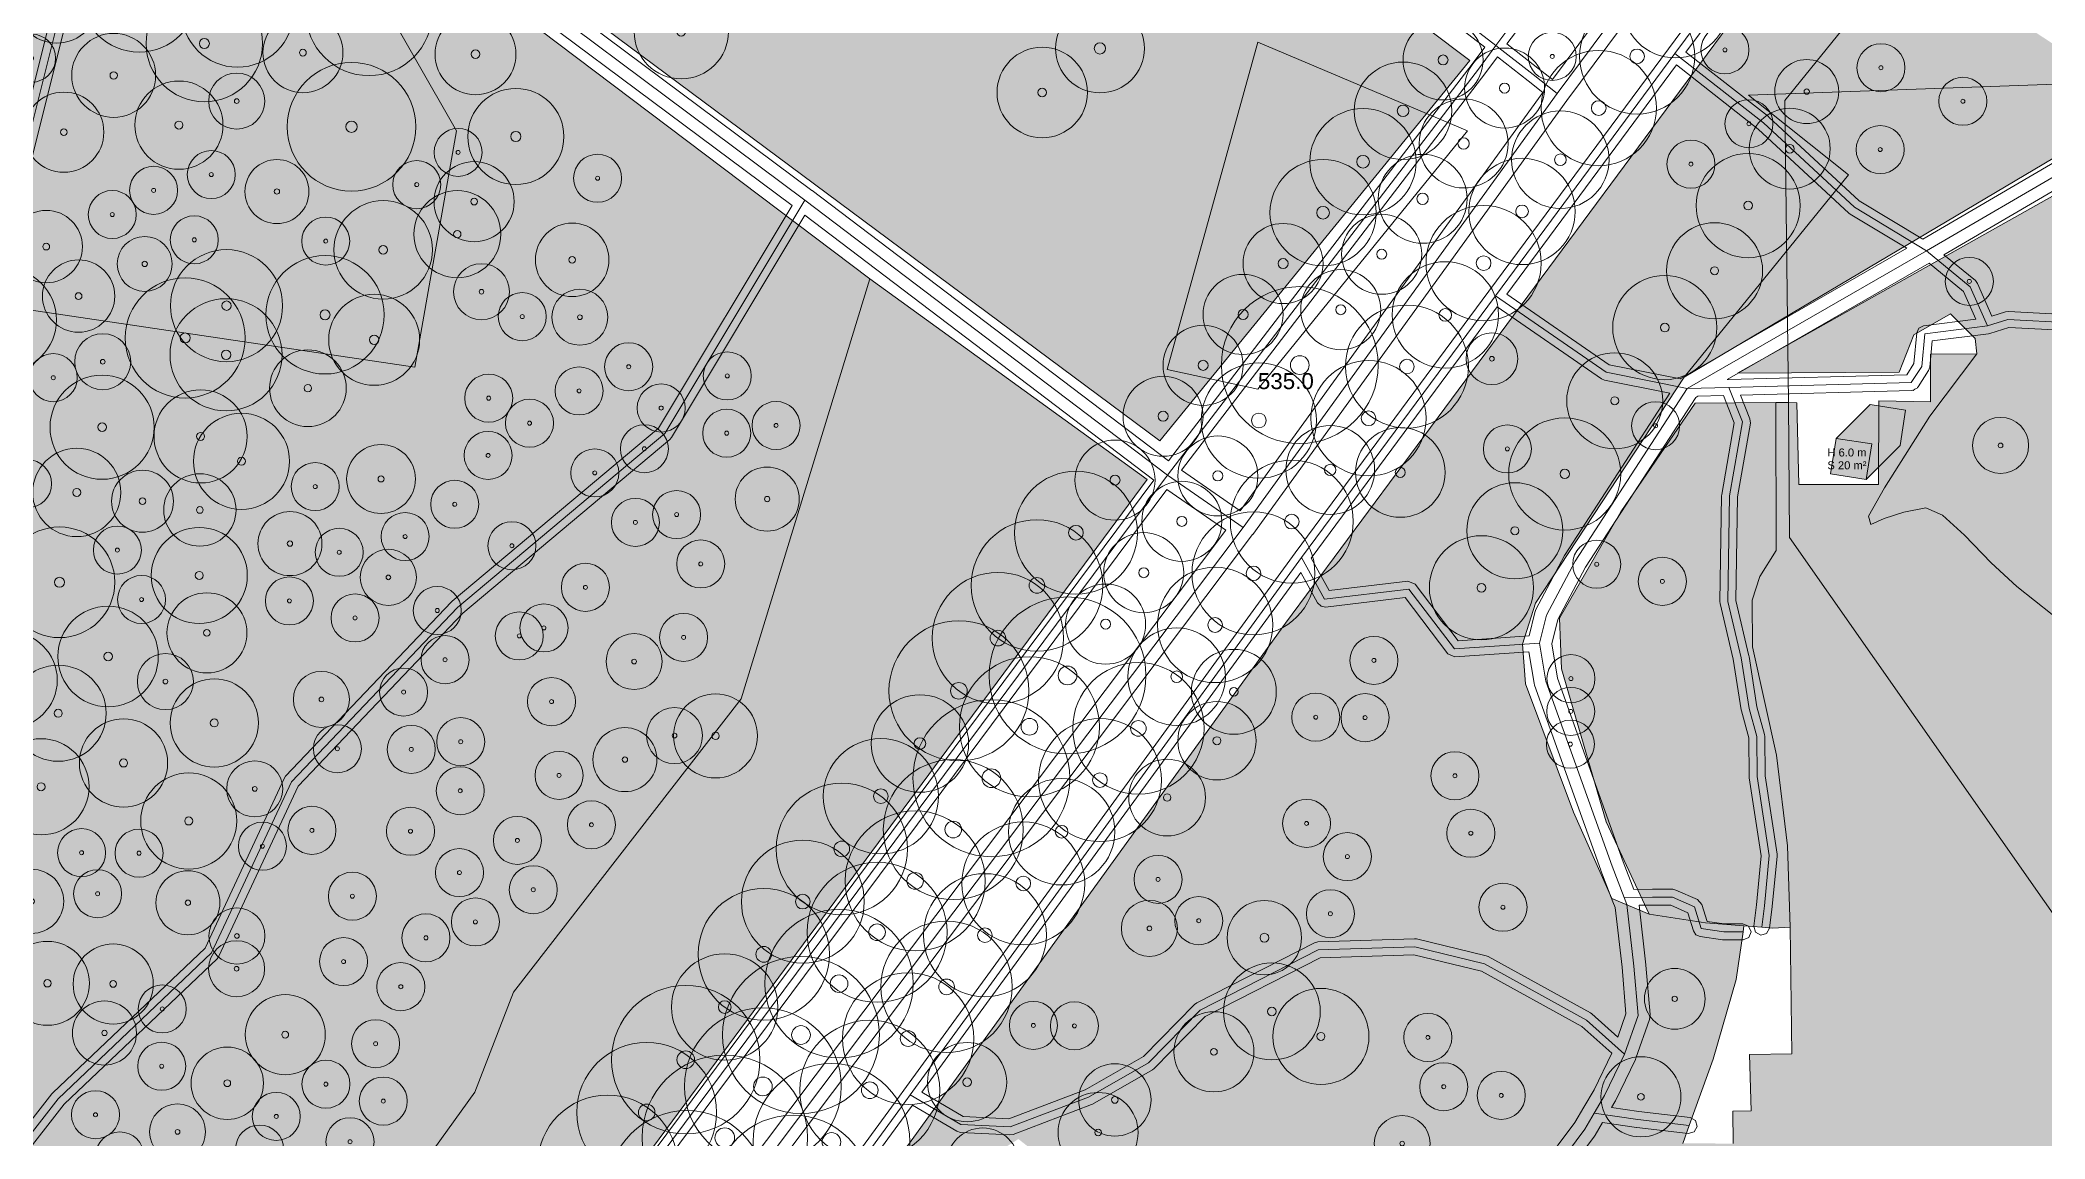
# Model space of a CAD drawing. Header units: metres. Extents: x -6 to 981, y -3 to 1020.
# Drawn here: x 335.1 to 585.6, y 336 to 473.2 of the extents above; entities that cross this region are included whole.
import ezdxf

# ---------------------------------------------------------------- set-up
doc = ezdxf.new("R2010")
doc.units = ezdxf.units.M
doc.header["$MEASUREMENT"] = 0
for name, color, linetype, lineweight, true_color in [('TPX_BUILDING_AREAS_TEXT', 7, 'CONTINUOUS', 0, 0x000000), ('TPX_BUILDING_HEIGHTS_TEXT', 7, 'CONTINUOUS', 0, 0x000000), ('TPX_BUILDINGS', 7, 'CONTINUOUS', 0, 0x000000), ('TPX_BUILDINGS_HATCH', 7, 'CONTINUOUS', 0, 0xf0f0f0), ('TPX_BUILDINGS_SHADOWS_HATCH', 7, 'CONTINUOUS', 0, 0x000000), ('TPX_BUILDINGS_SHADOWS_OUTLINES', 7, 'CONTINUOUS', 0, 0x000000), ('TPX_CONTOUR_LINES_5M', 7, 'CONTINUOUS', 0, 0x969696), ('TPX_CONTOUR_LINES_5M_TEXT', 7, 'CONTINUOUS', 0, 0x000000), ('TPX_ROADS_AXES', 7, 'CONTINUOUS', 0, 0x323232), ('TPX_ROADS_CONTOURS', 7, 'CONTINUOUS', 0, 0x646464), ('TPX_VEGETATION_GREEN_SPACES', 7, 'CONTINUOUS', 0, 0x58ba48), ('TPX_VEGETATION_GREEN_SPACES_HATCH', 7, 'CONTINUOUS', 0, 0x58ba48), ('TPX_VEGETATION_TREES_INDIVIDUAL', 7, 'CONTINUOUS', 0, 0x136734), ('TPX_WATERWAYS', 7, 'CONTINUOUS', 0, 0x7aafdf), ('TPX_WATERWAYS_HATCH', 7, 'CONTINUOUS', 0, 0x7aafdf)]:
    doc.layers.add(name, color=color, linetype=linetype, lineweight=lineweight, true_color=true_color)
doc.styles.add('TPX_TEXTE', font='arial.ttf')

# ---------------------------------------------------------------- blocks, each defined once
blk = doc.blocks.new('TREETR005_CR050')
at = {"layer": 'TPX_VEGETATION_TREES_INDIVIDUAL'}
for radius in [4.95, 0.542]:
    blk.add_circle((0, 0, 0.04), radius, dxfattribs=at)
blk = doc.blocks.new('TREETR005_CR052')
at = {"layer": 'TPX_VEGETATION_TREES_INDIVIDUAL'}
for radius in [5.24, 0.458]:
    blk.add_circle((0, 0, 0.04), radius, dxfattribs=at)
blk = doc.blocks.new('TREETR006_CR075')
at = {"layer": 'TPX_VEGETATION_TREES_INDIVIDUAL'}
for radius in [7.5, 0.625]:
    blk.add_circle((0, 0, 0.04), radius, dxfattribs=at)
blk = doc.blocks.new('TREETR004_CR039')
at = {"layer": 'TPX_VEGETATION_TREES_INDIVIDUAL'}
for radius in [3.87, 0.417]:
    blk.add_circle((0, 0, 0.04), radius, dxfattribs=at)
blk = doc.blocks.new('TREETR012_CR098')
at = {"layer": 'TPX_VEGETATION_TREES_INDIVIDUAL'}
for radius in [9.8, 1.17]:
    blk.add_circle((0, 0, 0.04), radius, dxfattribs=at)
blk = doc.blocks.new('TREETR006_CR070')
at = {"layer": 'TPX_VEGETATION_TREES_INDIVIDUAL'}
for radius in [7, 0.583]:
    blk.add_circle((0, 0, 0.04), radius, dxfattribs=at)
blk = doc.blocks.new('TREETR005_CR063')
at = {"layer": 'TPX_VEGETATION_TREES_INDIVIDUAL'}
for radius in [6.28, 0.542]:
    blk.add_circle((0, 0, 0.04), radius, dxfattribs=at)
blk = doc.blocks.new('TREETR003_CR032')
at = {"layer": 'TPX_VEGETATION_TREES_INDIVIDUAL'}
for radius in [3.23, 0.292]:
    blk.add_circle((0, 0, 0.04), radius, dxfattribs=at)
blk = doc.blocks.new('TREETR005_CR061')
at = {"layer": 'TPX_VEGETATION_TREES_INDIVIDUAL'}
for radius in [6.05, 0.542]:
    blk.add_circle((0, 0, 0.04), radius, dxfattribs=at)
blk = doc.blocks.new('TREETR003_CR040')
at = {"layer": 'TPX_VEGETATION_TREES_INDIVIDUAL'}
for radius in [4, 0.333]:
    blk.add_circle((0, 0, 0.04), radius, dxfattribs=at)
blk = doc.blocks.new('TREETR003_CR038')
at = {"layer": 'TPX_VEGETATION_TREES_INDIVIDUAL'}
for radius in [3.79, 0.333]:
    blk.add_circle((0, 0, 0.04), radius, dxfattribs=at)
blk = doc.blocks.new('TREETR006_CR074')
at = {"layer": 'TPX_VEGETATION_TREES_INDIVIDUAL'}
for radius in [7.39, 0.625]:
    blk.add_circle((0, 0, 0.04), radius, dxfattribs=at)
blk = doc.blocks.new('TREETR006_CR057')
at = {"layer": 'TPX_VEGETATION_TREES_INDIVIDUAL'}
for radius in [5.68, 0.583]:
    blk.add_circle((0, 0, 0.04), radius, dxfattribs=at)
blk = doc.blocks.new('TREETR009_CR077')
at = {"layer": 'TPX_VEGETATION_TREES_INDIVIDUAL'}
for radius in [7.68, 0.914]:
    blk.add_circle((0, 0, 0.04), radius, dxfattribs=at)
blk = doc.blocks.new('TREETR010_CR082')
at = {"layer": 'TPX_VEGETATION_TREES_INDIVIDUAL'}
for radius in [8.21, 0.978]:
    blk.add_circle((0, 0, 0.04), radius, dxfattribs=at)
blk = doc.blocks.new('TREETR003_CR030')
at = {"layer": 'TPX_VEGETATION_TREES_INDIVIDUAL'}
for radius in [3, 0.25]:
    blk.add_circle((0, 0, 0.04), radius, dxfattribs=at)
blk = doc.blocks.new('TREETR006_CR069')
at = {"layer": 'TPX_VEGETATION_TREES_INDIVIDUAL'}
for radius in [6.91, 0.625]:
    blk.add_circle((0, 0, 0.04), radius, dxfattribs=at)
blk = doc.blocks.new('TREETR003_CR035')
at = {"layer": 'TPX_VEGETATION_TREES_INDIVIDUAL'}
for radius in [3.5, 0.292]:
    blk.add_circle((0, 0, 0.04), radius, dxfattribs=at)
blk = doc.blocks.new('TREETR006_CR056')
at = {"layer": 'TPX_VEGETATION_TREES_INDIVIDUAL'}
for radius in [5.6, 0.625]:
    blk.add_circle((0, 0, 0.04), radius, dxfattribs=at)
blk = doc.blocks.new('TREETR005_CR065')
at = {"layer": 'TPX_VEGETATION_TREES_INDIVIDUAL'}
for radius in [6.5, 0.542]:
    blk.add_circle((0, 0, 0.04), radius, dxfattribs=at)
blk = doc.blocks.new('TREETR005_CR049')
at = {"layer": 'TPX_VEGETATION_TREES_INDIVIDUAL'}
for radius in [4.89, 0.5]:
    blk.add_circle((0, 0, 0.04), radius, dxfattribs=at)
blk = doc.blocks.new('TREETR005_CR053')
at = {"layer": 'TPX_VEGETATION_TREES_INDIVIDUAL'}
for radius in [5.3, 0.542]:
    blk.add_circle((0, 0, 0.04), radius, dxfattribs=at)
blk = doc.blocks.new('TREETR005_CR060')
at = {"layer": 'TPX_VEGETATION_TREES_INDIVIDUAL'}
for radius in [6, 0.5]:
    blk.add_circle((0, 0, 0.04), radius, dxfattribs=at)
blk = doc.blocks.new('TREETR005_CR059')
at = {"layer": 'TPX_VEGETATION_TREES_INDIVIDUAL'}
for radius in [5.89, 0.542]:
    blk.add_circle((0, 0, 0.04), radius, dxfattribs=at)
blk = doc.blocks.new('TREETR007_CR061')
at = {"layer": 'TPX_VEGETATION_TREES_INDIVIDUAL'}
for radius in [6.09, 0.725]:
    blk.add_circle((0, 0, 0.04), radius, dxfattribs=at)
blk = doc.blocks.new('TREETR005_CR058')
at = {"layer": 'TPX_VEGETATION_TREES_INDIVIDUAL'}
for radius in [5.82, 0.5]:
    blk.add_circle((0, 0, 0.04), radius, dxfattribs=at)
blk = doc.blocks.new('TREETR005_CR054')
at = {"layer": 'TPX_VEGETATION_TREES_INDIVIDUAL'}
for radius in [5.44, 0.458]:
    blk.add_circle((0, 0, 0.04), radius, dxfattribs=at)
blk = doc.blocks.new('TREETR005_CR057')
at = {"layer": 'TPX_VEGETATION_TREES_INDIVIDUAL'}
for radius in [5.65, 0.542]:
    blk.add_circle((0, 0, 0.04), radius, dxfattribs=at)
blk = doc.blocks.new('TREETR008_CR066')
at = {"layer": 'TPX_VEGETATION_TREES_INDIVIDUAL'}
for radius in [6.64, 0.792]:
    blk.add_circle((0, 0, 0.04), radius, dxfattribs=at)
blk = doc.blocks.new('TREETR005_CR062')
at = {"layer": 'TPX_VEGETATION_TREES_INDIVIDUAL'}
for radius in [6.15, 0.542]:
    blk.add_circle((0, 0, 0.04), radius, dxfattribs=at)
blk = doc.blocks.new('TREETR009_CR072')
at = {"layer": 'TPX_VEGETATION_TREES_INDIVIDUAL'}
for radius in [7.2, 0.917]:
    blk.add_circle((0, 0, 0.04), radius, dxfattribs=at)
blk = doc.blocks.new('TREETR004_CR043')
at = {"layer": 'TPX_VEGETATION_TREES_INDIVIDUAL'}
for radius in [4.3, 0.375]:
    blk.add_circle((0, 0, 0.04), radius, dxfattribs=at)
blk = doc.blocks.new('TREETR006_CR050')
at = {"layer": 'TPX_VEGETATION_TREES_INDIVIDUAL'}
for radius in [5, 0.625]:
    blk.add_circle((0, 0, 0.04), radius, dxfattribs=at)
blk = doc.blocks.new('TREETR005_CR055')
at = {"layer": 'TPX_VEGETATION_TREES_INDIVIDUAL'}
for radius in [5.51, 0.5]:
    blk.add_circle((0, 0, 0.04), radius, dxfattribs=at)
blk = doc.blocks.new('TREETR006_CR073')
at = {"layer": 'TPX_VEGETATION_TREES_INDIVIDUAL'}
for radius in [7.28, 0.625]:
    blk.add_circle((0, 0, 0.04), radius, dxfattribs=at)
blk = doc.blocks.new('TREETR005_CR046')
at = {"layer": 'TPX_VEGETATION_TREES_INDIVIDUAL'}
for radius in [4.64, 0.542]:
    blk.add_circle((0, 0, 0.04), radius, dxfattribs=at)
blk = doc.blocks.new('TREETR005_CR051')
at = {"layer": 'TPX_VEGETATION_TREES_INDIVIDUAL'}
for radius in [5.05, 0.542]:
    blk.add_circle((0, 0, 0.04), radius, dxfattribs=at)
blk = doc.blocks.new('TREETR004_CR050')
at = {"layer": 'TPX_VEGETATION_TREES_INDIVIDUAL'}
for radius in [5, 0.417]:
    blk.add_circle((0, 0, 0.04), radius, dxfattribs=at)
blk = doc.blocks.new('TREETR007_CR056')
at = {"layer": 'TPX_VEGETATION_TREES_INDIVIDUAL'}
for radius in [5.55, 0.708]:
    blk.add_circle((0, 0, 0.04), radius, dxfattribs=at)
blk = doc.blocks.new('TREETR004_CR046')
at = {"layer": 'TPX_VEGETATION_TREES_INDIVIDUAL'}
for radius in [4.59, 0.417]:
    blk.add_circle((0, 0, 0.04), radius, dxfattribs=at)
blk = doc.blocks.new('TREETR007_CR079')
at = {"layer": 'TPX_VEGETATION_TREES_INDIVIDUAL'}
for radius in [7.9, 0.667]:
    blk.add_circle((0, 0, 0.04), radius, dxfattribs=at)
blk = doc.blocks.new('TREETR005_CR048')
at = {"layer": 'TPX_VEGETATION_TREES_INDIVIDUAL'}
for radius in [4.79, 0.458]:
    blk.add_circle((0, 0, 0.04), radius, dxfattribs=at)
blk = doc.blocks.new('TREETR007_CR080')
at = {"layer": 'TPX_VEGETATION_TREES_INDIVIDUAL'}
for radius in [8.03, 0.708]:
    blk.add_circle((0, 0, 0.04), radius, dxfattribs=at)
blk = doc.blocks.new('TREETR010_CR087')
at = {"layer": 'TPX_VEGETATION_TREES_INDIVIDUAL'}
for radius in [8.74, 1.04]:
    blk.add_circle((0, 0, 0.04), radius, dxfattribs=at)
blk = doc.blocks.new('TREETR003_CR034')
at = {"layer": 'TPX_VEGETATION_TREES_INDIVIDUAL'}
for radius in [3.43, 0.333]:
    blk.add_circle((0, 0, 0.04), radius, dxfattribs=at)
blk = doc.blocks.new('TREETR012_CR103')
at = {"layer": 'TPX_VEGETATION_TREES_INDIVIDUAL'}
for radius in [10.33, 1.23]:
    blk.add_circle((0, 0, 0.04), radius, dxfattribs=at)
blk = doc.blocks.new('TREETR006_CR060')
at = {"layer": 'TPX_VEGETATION_TREES_INDIVIDUAL'}
for radius in [6, 0.625]:
    blk.add_circle((0, 0, 0.04), radius, dxfattribs=at)
blk = doc.blocks.new('TREETR004_CR045')
at = {"layer": 'TPX_VEGETATION_TREES_INDIVIDUAL'}
for radius in [4.52, 0.417]:
    blk.add_circle((0, 0, 0.04), radius, dxfattribs=at)
blk = doc.blocks.new('TREETR011_CR093')
at = {"layer": 'TPX_VEGETATION_TREES_INDIVIDUAL'}
for radius in [9.27, 1.1]:
    blk.add_circle((0, 0, 0.04), radius, dxfattribs=at)

msp = doc.modelspace()

# ---------------------------------------------------------------- hatches: boundary and pattern name
at = {"layer": 'TPX_BUILDINGS_HATCH'}
msp.add_hatch(color=256, dxfattribs=at).paths.add_polyline_path([(559.51, 423.5), (558.81, 419.08), (563.23, 418.37), (563.94, 422.8), (559.51, 423.5)])
at = {"layer": 'TPX_BUILDINGS_SHADOWS_HATCH'}
msp.add_hatch(color=256, dxfattribs=at).paths.add_polyline_path([(563.75, 427.74), (559.51, 423.5), (563.94, 422.8), (563.23, 418.37), (567.48, 422.62), (568.18, 427.04), (563.75, 427.74)])
at = {"layer": 'TPX_VEGETATION_GREEN_SPACES_HATCH'}
for points in [[(0, 285.25), (0, 268.78), (4.45, 264.51), (94.97, 374.81), (100.02, 378.38), (107.66, 379.61), (110.53, 383.52), (111.63, 381.93), (176.53, 335.46), (312.7, 235.41), (389.4, 341.85), (394.24, 354.34), (422.66, 391), (438.74, 443.42), (344.73, 514.33), (276.68, 565.71), (254.3, 560.87), (233.22, 559.52), (234.33, 552.05), (239.23, 541.86), (243.7, 531.44), (244.71, 503.76), (242.54, 492.28), (229.07, 480.66), (203.63, 477.84), (175.82, 469.15), (158.9, 461.73), (150.23, 457.3), (141.98, 457.19), (130.45, 461.18), (119.72, 469.42), (109.94, 476.46), (100.33, 485.33), (97.16, 489.02), (95.81, 494.36), (93.86, 499.68), (90.57, 503.01), (85.22, 504.89), (80.23, 503.28), (76.02, 499.84), (72.74, 492.22), (71.59, 490.17), (66.99, 478.44), (38.17, 395.85), (2.01, 291.07), (0, 285.25)], [(369.27, 538.78), (347.47, 536.51), (348.61, 517.08), (474.99, 423.18), (513.73, 470.69), (466.38, 506.29), (461.54, 501.42), (453.69, 495.86), (447.28, 491.46), (438.84, 490.15), (428.17, 491.56), (419.68, 496.36), (413.26, 502.68), (407.56, 511.16), (405.08, 520.13), (405.01, 534.4), (409.75, 546.35), (388.22, 562.68), (369.27, 538.78)], [(432.06, 242.48), (418.14, 243), (422.61, 234.61), (423.56, 226.05), (426.46, 220.91), (434.87, 213.94), (440.7, 219.62), (452.78, 227.71), (449.55, 231.91), (461.83, 240.56), (457.47, 245.31), (467.37, 253.31), (461.34, 260.79), (469.94, 267.7), (469.78, 270.27), (469.47, 275.18), (471.27, 288.45), (475.64, 302.07), (480.57, 307.14), (495.25, 312.36), (508.03, 316.53), (517.48, 320.05), (533.32, 322.94), (540.33, 323.03), (540.33, 335.48), (541.13, 337.71), (544.12, 346), (547.01, 355.95), (547.86, 361.89), (547.96, 362.63), (543.17, 363.01), (536.13, 364.1), (531.46, 366.04), (526.68, 376.84), (520.67, 392.85), (520.29, 397.79), (521.92, 402.94), (540.5, 431.13), (561.05, 456.4), (548.55, 466.35), (593.9, 467.98), (579.45, 477.44), (579.02, 481.48), (603.15, 512.23), (584.02, 526.31), (490.7, 400.42), (442.3, 333.56), (448.2, 332.49), (453.92, 333.86), (457.32, 336.02), (467.07, 328.34), (462.97, 325.17), (457.84, 320.17), (454.57, 314.63), (453.69, 310.1), (454.47, 303.52), (457.29, 297.58), (461.13, 290.35), (462.42, 285.23), (462.8, 278.56), (461.4, 273), (459.01, 268.02), (456.51, 264.37), (452.02, 261.41), (446.64, 259.58), (441.26, 258.4), (437.45, 256.44), (434.86, 254.9), (433.27, 251.8), (432, 248.48), (432.08, 244.7), (432.06, 242.48)], [(561.05, 456.4), (540.5, 431.13), (587.92, 459.23), (593.9, 467.98), (548.55, 466.35), (561.05, 456.4)], [(588.84, 455.03), (547.18, 431.65), (567.38, 431.76), (569.2, 436.44), (573.79, 439.03), (576.86, 435.99), (577.07, 434.05), (571.19, 426.28), (565.56, 417.34), (563.54, 413.78), (563.83, 412.76), (565.5, 413.5), (567.95, 414.27), (570.71, 414.81), (572.77, 413.93), (575.52, 411.41), (578.85, 407.95), (582.07, 405.01), (586.47, 401.49), (589.96, 398.75), (593.44, 397.68), (597.18, 397.34), (600.55, 396.5), (603, 393.61), (605.55, 389.85), (609.08, 387.21), (612.7, 385.17), (617.87, 382.49), (622.74, 380.81), (647.38, 422.78), (607.99, 452.65), (594.95, 461.72), (593.9, 459.68), (588.84, 455.03)], [(389.4, 341.85), (312.7, 235.41), (328.86, 223.3), (473.39, 418.37), (438.74, 443.42), (422.66, 391), (394.24, 354.34), (389.4, 341.85)], [(532.6, 414.33), (524.95, 401.05), (525.19, 394.74), (530.76, 375.61), (536.13, 364.1), (543.17, 363.01), (547.96, 362.63), (550.2, 362.46), (551.56, 362.34), (553.76, 362.46), (553.42, 372.62), (552.06, 383.96), (549.04, 397.46), (549.01, 403.32), (549.98, 406.24), (552.01, 409.52), (551.95, 427.99), (541.87, 427.89), (532.6, 414.33)]]:
    msp.add_hatch(color=256, dxfattribs=at).paths.add_polyline_path(points)
at = {"layer": 'TPX_WATERWAYS_HATCH'}
h = msp.add_hatch(color=256, dxfattribs=at)
h.paths.add_polyline_path([(476.98, 181.88), (476.9, 175.7), (478.61, 168.25), (482.66, 163.7), (485.53, 158.51), (489.61, 153.94), (496.6, 147.86), (501.58, 144.81), (503.65, 143.44), (507.45, 140.93), (514.53, 136.84), (521.18, 133.19), (527.74, 128.65), (532.96, 124.07), (538.07, 120.9), (544.59, 117.83), (551.06, 116.56), (557.42, 117.01), (561.48, 118.89), (568.23, 125.91), (572, 130.4), (575.93, 134.18), (577.63, 137.89), (579.2, 141.29), (583.32, 147.62), (584.65, 151.22), (589.55, 156.25), (595.71, 158.77), (604.64, 159.81), (613.17, 157.74), (622.32, 155.25), (630.02, 155.18), (634.11, 157.12), (643.2, 158.23), (651.1, 161.69), (658.35, 168.51), (663.6, 174.65), (666.89, 183.74), (665.64, 189.44), (663.05, 198.93), (662.59, 204.19), (665.93, 210.35), (673.17, 217.09), (692.37, 234.46), (701.5, 247.98), (708.16, 257.03), (720.88, 267.15), (730.45, 272.32), (738.24, 272.84), (746.13, 274.49), (750.74, 276.86), (762.36, 280.88), (770.99, 287.5), (787.17, 304.92), (791.37, 310.73), (794.72, 316.64), (792.34, 322.17), (781.75, 324.24), (777.21, 327.36), (775.26, 331.53), (774.65, 335.78), (774.04, 340.03), (772.46, 343.49), (767.89, 346.07), (760.31, 349), (758.26, 347.6), (757.29, 344.12), (755.37, 340.28), (752.28, 338.65), (748.66, 338.87), (748.06, 335.6), (705.55, 343.35), (707.36, 353.16), (703.23, 353.91), (703.76, 356.85), (691.95, 359.01), (692.95, 364.46), (670.02, 368.63), (668.46, 360.1), (631.13, 366.88), (632.21, 372.76), (629.73, 375.42), (626.86, 377.46), (622.74, 380.81), (617.87, 382.49), (612.7, 385.17), (609.08, 387.21), (605.55, 389.85), (603, 393.61), (600.55, 396.5), (597.18, 397.34), (593.44, 397.68), (589.96, 398.75), (586.47, 401.49), (582.07, 405.01), (578.85, 407.95), (575.52, 411.41), (572.77, 413.93), (570.71, 414.81), (567.95, 414.27), (565.5, 413.5), (563.83, 412.76), (563.54, 413.78), (565.56, 417.34), (571.19, 426.28), (577.07, 434.05), (571.3, 434.01), (571.27, 428.05), (564.85, 428.18), (564.81, 417.76), (554.84, 417.75), (554.59, 427.95), (553.54, 427.96), (551.95, 427.99), (552.01, 409.52), (549.98, 406.24), (549.01, 403.32), (549.04, 397.46), (552.06, 383.96), (553.42, 372.62), (553.76, 362.46), (553.94, 346.64), (548.66, 346.57), (548.88, 339.56), (546.59, 339.49), (546.62, 335.45), (540.33, 335.48), (540.33, 323.03), (533.32, 322.94), (533.03, 317.15), (521.05, 312.19), (508.94, 303.01), (499.42, 292.95), (493.29, 285.42), (493.07, 280.26), (489.57, 276.43), (487.79, 271.19), (487.54, 263.01), (490.7, 258.77), (494.72, 253.82), (497.59, 246.48), (500.21, 239.39), (501.72, 235.6), (503.66, 231.63), (504.8, 225.24), (504.12, 221.29), (501.37, 217.28), (497.53, 212.52), (491.96, 206.27), (488.48, 201.62), (480.92, 191.21), (476.98, 181.88)])
h.paths.add_polyline_path([(518.21, 272.5), (518.66, 279), (520.6, 282.58), (526.64, 283.92), (534.85, 283.84), (540.47, 282.39), (544, 281.33), (548.34, 279.6), (551.45, 279.69), (556.52, 275.21), (560.02, 270.22), (559.29, 262), (559.08, 259.45), (556.86, 255.63), (555.1, 249.26), (553.22, 245.1), (548.36, 242.93), (538.93, 241.66), (535.17, 244.01), (531.15, 249.45), (527.11, 254.01), (522.47, 259.87), (521.02, 265.75), (518.21, 272.5)], flags=16)

# ---------------------------------------------------------------- linework, layer by layer
at = {"layer": 'TPX_BUILDINGS', "elevation": 0.04}
msp.add_lwpolyline([(559.51, 423.5), (558.81, 419.08), (563.23, 418.37), (563.94, 422.8)], close=True, dxfattribs=at)
at = {"layer": 'TPX_BUILDINGS_SHADOWS_OUTLINES', "elevation": 0.04}
msp.add_lwpolyline([(563.75, 427.74), (559.51, 423.5), (563.94, 422.8), (563.23, 418.37), (567.48, 422.62), (568.18, 427.04)], close=True, dxfattribs=at)
at = {"layer": 'TPX_CONTOUR_LINES_5M', "elevation": 0.05}
for points in [[(411.44, 640.69), (392.87, 610.89), (396.27, 581.09), (355.55, 523.08), (329.22, 533.25), (297.39, 521.49), (279.54, 491.69), (302.88, 463.72), (355.55, 517.1), (387.1, 461.89), (381.89, 432.41), (276.54, 448.04), (197.53, 401.91), (103.51, 283.1), (114.21, 253.3), (92.18, 239.69), (57.74, 253.3), (46.45, 223.5), (65.84, 197.56)], [(487.24, 472.98), (475.91, 432.1), (487.24, 429.65), (513.43, 461.89), (487.24, 472.98)]]:
    msp.add_lwpolyline(points, dxfattribs=at)
at = {"layer": 'TPX_ROADS_AXES', "elevation": 0.03}
for points in [[(604.73, 726.85), (606.79, 712.39), (611.45, 679.55), (613.51, 665.03), (614.81, 655.89), (620.66, 646.1), (625.27, 609.26), (625.65, 599.93), (625.01, 590.26), (621.44, 582.09), (592.83, 542.49), (590.22, 539.09), (585.14, 532.43), (581.74, 527.97), (546.15, 480.72), (539.35, 471.54), (516.92, 441.28), (492.71, 408.63), (443.8, 341.55), (442.71, 340.04), (357.51, 223.66), (344.49, 205.64)], [(324.28, 215.55), (475.95, 418.9), (514.93, 469.78), (516.97, 472.56), (519.58, 476.04), (594.17, 575.38), (597.58, 580.77), (601.9, 590.18), (603.8, 597.49), (605.57, 605.86), (605.89, 618.61), (600.83, 645.98), (600.17, 651.18), (604.81, 657.89), (603.12, 670.56), (601.32, 684.16), (597.76, 711.02), (596.55, 720.04)], [(231.76, 75.89), (256.8, 106.55), (263.95, 116.38), (277.32, 134.39), (285.12, 145.28), (303.18, 169.54), (315.3, 185.64), (319.69, 191.47), (332.65, 209.63), (485.39, 412.39), (524.62, 466.57), (577.79, 537.9), (611.21, 582.72), (614.3, 590.33), (615.63, 596.45), (616.36, 601.55), (616.07, 608.93), (611.17, 647.23)], [(391.49, 568.99), (423.09, 545.5), (464.77, 512.76), (516.97, 472.56), (521.63, 468.93), (524.62, 466.57)], [(278.67, 567.96), (290.06, 558.13), (336.49, 523.49), (350.63, 512.94), (381.52, 489.89), (430.63, 453.25), (475.95, 418.9), (485.39, 412.39)], [(350.63, 512.94), (337.35, 475.7), (332.37, 455.89), (320.58, 443.45), (298.91, 409.93), (276.93, 387.42), (257.45, 382.81), (233.55, 377.15), (208.29, 379.84), (185.1, 336.29), (173.58, 329.52)], [(578.39, 437.56), (576.25, 442.44), (570.79, 446.91), (561.78, 452.36), (550.42, 462.89), (539.35, 471.54)], [(589.23, 457.67), (570.79, 446.91), (540.89, 429.73), (526.88, 408.17), (523.31, 401.42), (522.44, 397.92), (523.23, 393.2), (531.5, 370.09), (533.01, 366.18), (533.36, 365.29), (534.23, 357.61), (534.76, 351.43), (533.06, 346.61), (530.57, 341.44), (529.27, 339.25), (528.09, 337.26), (523.64, 331.26)], [(276.7, 251.8), (295.15, 279.11), (309.27, 305.04), (337.35, 341.05), (356.51, 359.26), (366.48, 380.63), (387.22, 402.4), (413.12, 424.13), (430.63, 453.25)], [(516.92, 441.28), (530.76, 431.75), (540.89, 429.73), (546.07, 429.86), (568.89, 430.46)], [(588.75, 437.94), (580.96, 438.35), (578.39, 437.56), (570.56, 436.57), (570.19, 432.49), (568.89, 430.46)], [(546.07, 429.86), (547.79, 425.57), (546.19, 416.32), (545.97, 403.13)], [(492.71, 408.63), (495.58, 403.44), (506.1, 404.68), (511.79, 397.21), (522.44, 397.92)], [(545.97, 403.13), (547.62, 396.12), (548.62, 389.76), (549.59, 386.26), (549.61, 381.27), (551.13, 371.41), (550.53, 365.15), (550.2, 362.46)], [(533.01, 366.18), (536.53, 366.22), (539.07, 366.2), (541.78, 365.01), (542.63, 362.3), (545.45, 361.88), (547.86, 361.89)], [(533.06, 346.61), (528.32, 350.88), (515.55, 357.91), (506.84, 360.03), (494.76, 359.64), (480.05, 352.12), (473.58, 345.53), (466.09, 341.26), (456.3, 337.53), (450.13, 337.84), (443.8, 341.55)], [(529.27, 339.25), (534.72, 338.45), (541.13, 337.71)]]:
    msp.add_lwpolyline(points, dxfattribs=at)
at = {"layer": 'TPX_ROADS_CONTOURS', "elevation": 0.03}
for points in [[(518.36, 472.75), (520.38, 475.44), (594.97, 574.78), (595.02, 574.85), (598.43, 580.23), (598.49, 580.35), (602.81, 589.77), (602.87, 589.93), (604.77, 597.24), (604.78, 597.28), (606.55, 605.66), (606.57, 605.84), (606.89, 618.58), (606.87, 618.79), (602.1, 644.62), (609.87, 645.56), (614.57, 608.81), (614.86, 601.63), (614.16, 596.71), (612.86, 590.77), (609.9, 583.46), (576.59, 538.79), (524.04, 468.3), (522.24, 469.71)], [(338.03, 524.21), (338.24, 524.6), (338.31, 524.75), (342.47, 536.59), (368.4, 539.25), (369.07, 539.6), (386.41, 560.33), (386.45, 560.38), (391.7, 567.58), (422.48, 544.7), (464.15, 511.98), (464.16, 511.97), (515.59, 472.36), (514.13, 470.38), (476.07, 420.69), (431.53, 454.44), (431.52, 454.45), (382.42, 491.09), (351.53, 514.14)], [(335.1, 210.39), (486.58, 411.49), (486.6, 411.51), (525.83, 465.68), (578.39, 536.2), (583.73, 532.23), (580.94, 528.57), (545.35, 481.32), (538.55, 472.13), (516.12, 441.88), (491.9, 409.22), (442.99, 342.14), (441.9, 340.63), (356.7, 224.25), (344.42, 207.24)], [(540.73, 471.73), (546.95, 480.12), (582.54, 527.37), (585.34, 531.04), (606.94, 515.28), (604.16, 511.51), (584.05, 485.28), (583.83, 484.86), (582.8, 481.92), (582.84, 480.84), (584.11, 477.87), (584.53, 477.31), (595.3, 468.27), (589.02, 459.14), (588.47, 458.97), (570.31, 448.37), (562.38, 453.16), (551.1, 463.62), (551.04, 463.67)], [(477.69, 419.52), (515.73, 469.17), (517.17, 471.14), (521.01, 468.14), (522.85, 466.69), (485.03, 414.46)], [(518.34, 441.52), (539.54, 470.12), (549.77, 462.12), (561.1, 451.63), (561.26, 451.5), (568.33, 447.23), (540.15, 431.03), (540.03, 430.92), (531.15, 432.69)], [(278.33, 252.43), (295.98, 278.55), (296.03, 278.63), (310.11, 304.49), (338.09, 340.38), (357.2, 358.53), (357.42, 358.83), (367.32, 380.06), (387.91, 401.67), (413.76, 423.37), (413.97, 423.62), (430.65, 451.35), (474.26, 418.3), (324.38, 217.36)], [(545.88, 430.86), (571.11, 445.36), (575.43, 441.82), (576.94, 438.38), (570.43, 437.56), (569.84, 437.26), (569.56, 436.66), (569.22, 432.83), (568.34, 431.44), (546.05, 430.86)], [(493.9, 408.55), (517.15, 439.91), (530.19, 430.93), (530.56, 430.77), (538.72, 429.14), (525.63, 408.99), (525.56, 408.87), (521.98, 402.12), (521.85, 401.78), (521.12, 398.84), (512.26, 398.24), (506.89, 405.28), (505.98, 405.67), (496.13, 404.51)], [(326, 216.17), (475.88, 417.13), (483.25, 412.04), (332.33, 211.69)], [(445.26, 341.85), (492.6, 406.77), (494.71, 402.95), (495.13, 402.55), (495.7, 402.44), (505.65, 403.62), (510.99, 396.6), (511.85, 396.21), (521.1, 396.83), (521.75, 392.95), (521.81, 392.69), (530.09, 369.59), (530.1, 369.55), (531.61, 365.64), (531.89, 364.93), (532.74, 357.46), (533.23, 351.63), (532.21, 348.72), (528.99, 351.63), (528.8, 351.76), (516.03, 358.79), (515.78, 358.88), (507.07, 361.01), (506.8, 361.03), (494.73, 360.64), (494.31, 360.53), (479.6, 353.01), (479.34, 352.82), (472.96, 346.33), (465.66, 342.17), (456.14, 338.54), (450.43, 338.83)]]:
    msp.add_lwpolyline(points, close=True, dxfattribs=at)
for points in [[(380.63, 488.68), (429.05, 452.56), (412.35, 424.79), (386.58, 403.17), (386.5, 403.09), (365.76, 381.32), (365.58, 381.05), (355.69, 359.85), (336.66, 341.78), (336.56, 341.67), (308.48, 305.66)], [(336.38, 475.94), (331.46, 456.38), (319.85, 444.14), (319.74, 443.99), (298.12, 410.56), (276.42, 388.32), (257.22, 383.78), (233.48, 378.16), (208.4, 380.84), (207.82, 380.72), (207.41, 380.31), (184.35, 337.01)], [(333.34, 455.64), (338.31, 475.41)], [(588.8, 438.93), (581.02, 439.35), (580.67, 439.31), (578.95, 438.78), (577.17, 442.85), (576.89, 443.22), (572.95, 446.43), (589.68, 456.2)], [(524.84, 330.37), (529.3, 336.37), (529.38, 336.5), (530.32, 338.08), (534.57, 337.46), (534.6, 337.46), (541.02, 336.72), (541.76, 336.93), (542.13, 337.6), (541.92, 338.34), (541.25, 338.71), (534.85, 339.44), (531.43, 339.94), (531.86, 340.67), (531.92, 340.79), (534.41, 345.96), (534.48, 346.12), (536.17, 350.93), (536.25, 351.56), (535.73, 357.74), (535.72, 357.78), (534.88, 365.2), (536.54, 365.22), (538.86, 365.2), (540.96, 364.28), (541.68, 362), (541.98, 361.53), (542.49, 361.31), (545.31, 360.89), (545.46, 360.88), (547.86, 360.89), (548.57, 361.19), (548.86, 361.9), (548.56, 362.6), (547.85, 362.89), (545.52, 362.88), (543.4, 363.19), (542.73, 365.31), (542.18, 365.92), (539.47, 367.11), (539.08, 367.2), (536.54, 367.22), (534.23, 367.19), (532.9, 370.62), (524.68, 393.57), (523.97, 397.86), (524.72, 400.88), (528.18, 407.41), (541.95, 428.61), (542.23, 428.76), (545.41, 428.85), (546.76, 425.46), (545.21, 416.49), (545.19, 416.34), (544.97, 403.15), (545, 402.9), (546.64, 395.93), (547.63, 389.6), (547.66, 389.49), (548.59, 386.12), (548.61, 381.27), (548.62, 381.12), (550.12, 371.39), (549.54, 365.26), (549.2, 362.58), (549.41, 361.84), (550.07, 361.46), (550.81, 361.67), (551.19, 362.33), (551.52, 365.05), (552.12, 371.32), (552.11, 371.57), (550.61, 381.35), (550.59, 386.26), (550.56, 386.53), (549.6, 389.97), (548.61, 396.28), (548.59, 396.35), (546.97, 403.24), (547.19, 416.22), (548.78, 425.4), (548.72, 425.94), (547.54, 428.9), (568.92, 429.46), (569.01, 429.5), (569.11, 429.48), (569.35, 429.65), (569.62, 429.77), (569.65, 429.86), (569.74, 429.92), (571.04, 431.96), (571.19, 432.4), (571.48, 435.68), (578.52, 436.57), (578.69, 436.6), (581.09, 437.35), (588.39, 436.95)], [(358.9, 223.86), (443.51, 339.45), (444.08, 340.23), (449.63, 336.98), (450.08, 336.84), (456.24, 336.53), (456.65, 336.59), (466.44, 340.32), (466.58, 340.39), (474.07, 344.66), (474.29, 344.83), (480.65, 351.3), (495.02, 358.65), (506.73, 359.03), (515.18, 356.97), (527.73, 350.06), (531.45, 346.72), (529.25, 342.15), (527.98, 340.01), (526.84, 338.1), (522.55, 332.32)]]:
    msp.add_lwpolyline(points, dxfattribs=at)
at = {"layer": 'TPX_VEGETATION_GREEN_SPACES', "elevation": 0}
for points in [[(176.53, 335.46), (312.7, 235.41), (389.4, 341.85), (394.24, 354.34), (422.66, 391), (438.74, 443.42), (344.73, 514.33), (276.68, 565.71), (254.3, 560.87), (233.22, 559.52), (234.33, 552.05), (239.23, 541.86), (243.7, 531.44), (244.71, 503.76), (242.54, 492.28), (229.07, 480.66), (203.63, 477.84), (175.82, 469.15)], [(584.02, 526.31), (490.7, 400.42), (442.3, 333.56)], [(540.33, 335.48), (541.13, 337.71), (544.12, 346), (547.01, 355.95), (547.86, 361.89), (547.96, 362.63), (543.17, 363.01), (536.13, 364.1), (531.46, 366.04), (526.68, 376.84), (520.67, 392.85), (520.29, 397.79), (521.92, 402.94), (540.5, 431.13), (561.05, 456.4), (548.55, 466.35), (593.9, 467.98)], [(588.84, 455.03), (547.18, 431.65), (567.38, 431.76), (569.2, 436.44), (573.79, 439.03), (576.86, 435.99), (577.07, 434.05), (571.19, 426.28), (565.56, 417.34), (563.54, 413.78), (563.83, 412.76), (565.5, 413.5), (567.95, 414.27), (570.71, 414.81), (572.77, 413.93), (575.52, 411.41), (578.85, 407.95), (582.07, 405.01), (586.47, 401.49)]]:
    msp.add_lwpolyline(points, dxfattribs=at)
for points in [[(369.27, 538.78), (347.47, 536.51), (348.61, 517.08), (474.99, 423.18), (513.73, 470.69), (466.38, 506.29), (461.54, 501.42), (453.69, 495.86), (447.28, 491.46), (438.84, 490.15), (428.17, 491.56), (419.68, 496.36), (413.26, 502.68), (407.56, 511.16), (405.08, 520.13), (405.01, 534.4), (409.75, 546.35), (388.22, 562.68)], [(561.05, 456.4), (540.5, 431.13), (587.92, 459.23), (593.9, 467.98), (548.55, 466.35)], [(389.4, 341.85), (312.7, 235.41), (328.86, 223.3), (473.39, 418.37), (438.74, 443.42), (422.66, 391), (394.24, 354.34)], [(532.6, 414.33), (524.95, 401.05), (525.19, 394.74), (530.76, 375.61), (536.13, 364.1), (543.17, 363.01), (547.96, 362.63), (550.2, 362.46), (551.56, 362.34), (553.76, 362.46), (553.42, 372.62), (552.06, 383.96), (549.04, 397.46), (549.01, 403.32), (549.98, 406.24), (552.01, 409.52), (551.95, 427.99), (541.87, 427.89)]]:
    msp.add_lwpolyline(points, close=True, dxfattribs=at)
at = {"layer": 'TPX_WATERWAYS', "elevation": 0.01}
for points in [[(611.49, 537.73), (553.07, 465.68)], [(553.07, 465.68), (553.54, 427.96)], [(586.47, 401.49), (582.07, 405.01), (578.85, 407.95), (575.52, 411.41), (572.77, 413.93), (570.71, 414.81), (567.95, 414.27), (565.5, 413.5), (563.83, 412.76), (563.54, 413.78), (565.56, 417.34), (571.19, 426.28), (577.07, 434.05), (571.3, 434.01), (571.27, 428.05), (564.85, 428.18), (564.81, 417.76), (554.84, 417.75), (554.59, 427.95), (553.54, 427.96), (551.95, 427.99), (552.01, 409.52), (549.98, 406.24), (549.01, 403.32), (549.04, 397.46), (552.06, 383.96), (553.42, 372.62), (553.76, 362.46), (553.94, 346.64), (548.66, 346.57), (548.88, 339.56), (546.59, 339.49), (546.62, 335.45)], [(553.54, 427.96), (553.69, 411.14), (601.31, 343.15), (732.94, 312.55), (759.76, 308.99), (794.72, 316.64), (819.31, 328.87), (823.11, 337.26), (827.27, 345.99), (829, 349.22)]]:
    msp.add_lwpolyline(points, dxfattribs=at)

# ---------------------------------------------------------------- block references
at = {"layer": 'TPX_VEGETATION_TREES_INDIVIDUAL'}
for name, p in [('TREETR006_CR073', (347.45, 479.01, 0.04)), ('TREETR006_CR070', (359.75, 476.85, 0.04)), ('TREETR007_CR079', (376.18, 476.69, 0.04)), ('TREETR008_CR066', (539.42, 477.65, 0.04)), ('TREETR005_CR052', (337.17, 478.09, 0.04)), ('TREETR006_CR073', (355.6, 472.8, 0.04)), ('TREETR005_CR059', (415.19, 474.28, 0.04)), ('TREETR004_CR050', (367.92, 471.66, 0.04)), ('TREETR005_CR051', (389.48, 471.46, 0.04)), ('TREETR007_CR056', (467.51, 472.19, 0.04)), ('TREETR009_CR072', (534.63, 471.2, 0.04)), ('TREETR003_CR030', (334.02, 470.97, 0.04)), ('TREETR005_CR052', (344.27, 468.82, 0.04)), ('TREETR006_CR050', (510.38, 470.75, 0.04)), ('TREETR003_CR030', (524.03, 471.19, 0.04)), ('TREETR003_CR030', (545.6, 472.01, 0.04)), ('TREETR005_CR057', (460.3, 466.69, 0.04)), ('TREETR006_CR050', (518.07, 467.24, 0.04)), ('TREETR009_CR072', (529.83, 464.74, 0.04)), ('TREETR003_CR030', (565.1, 469.78, 0.04)), ('TREETR003_CR035', (359.64, 465.61, 0.04)), ('TREETR007_CR080', (373.99, 462.41, 0.04)), ('TREETR007_CR061', (505.38, 464.4, 0.04)), ('TREETR003_CR040', (555.82, 466.8, 0.04)), ('TREETR003_CR030', (575.33, 465.59, 0.04)), ('TREETR004_CR050', (338.04, 461.73, 0.04)), ('TREETR005_CR055', (352.42, 462.61, 0.04)), ('TREETR006_CR060', (394.52, 461.19, 0.04)), ('TREETR008_CR066', (500.38, 458.04, 0.04)), ('TREETR007_CR056', (512.95, 460.32, 0.04)), ('TREETR007_CR061', (525.04, 458.29, 0.04)), ('TREETR003_CR030', (548.6, 462.78, 0.04)), ('TREETR005_CR051', (553.7, 459.67, 0.04)), ('TREETR003_CR030', (387.31, 459.21, 0.04)), ('TREETR003_CR030', (565, 459.56, 0.04)), ('TREETR003_CR030', (356.47, 456.44, 0.04)), ('TREETR003_CR030', (404.74, 455.98, 0.04)), ('TREETR007_CR056', (507.83, 453.41, 0.04)), ('TREETR008_CR066', (520.25, 451.83, 0.04)), ('TREETR003_CR030', (541.36, 457.74, 0.04)), ('TREETR005_CR065', (548.5, 452.56, 0.04)), ('TREETR003_CR030', (349.26, 454.47, 0.04)), ('TREETR003_CR040', (364.67, 454.32, 0.04)), ('TREETR003_CR030', (382.14, 455.18, 0.04)), ('TREETR004_CR050', (389.31, 453.06, 0.04)), ('TREETR008_CR066', (495.39, 451.68, 0.04)), ('TREETR003_CR030', (344.1, 451.45, 0.04)), ('TREETR005_CR054', (387.21, 449, 0.04)), ('TREETR004_CR045', (335.85, 447.44, 0.04)), ('TREETR003_CR030', (354.34, 448.29, 0.04)), ('TREETR003_CR030', (370.77, 448.13, 0.04)), ('TREETR005_CR062', (377.95, 447.04, 0.04)), ('TREETR006_CR050', (502.71, 446.49, 0.04)), ('TREETR009_CR072', (515.45, 445.38, 0.04)), ('TREETR003_CR034', (348.15, 445.28, 0.04)), ('TREETR004_CR046', (401.56, 445.79, 0.04)), ('TREETR006_CR050', (490.39, 445.33, 0.04)), ('TREETR005_CR060', (544.31, 444.43, 0.04)), ('TREETR006_CR070', (358.37, 440.07, 0.04)), ('TREETR006_CR074', (370.68, 438.93, 0.04)), ('TREETR003_CR030', (576.14, 443.1, 0.04)), ('TREETR005_CR065', (330.62, 438.3, 0.04)), ('TREETR004_CR045', (339.89, 441.27, 0.04)), ('TREETR006_CR075', (353.2, 436.04, 0.04)), ('TREETR003_CR035', (390.23, 441.81, 0.04)), ('TREETR006_CR050', (485.39, 438.97, 0.04)), ('TREETR006_CR050', (497.6, 439.57, 0.04)), ('TREETR008_CR066', (510.66, 438.92, 0.04)), ('TREETR005_CR065', (538.08, 437.33, 0.04)), ('TREETR006_CR070', (358.31, 433.94, 0.04)), ('TREETR006_CR057', (376.82, 435.81, 0.04)), ('TREETR003_CR030', (395.33, 438.7, 0.04)), ('TREETR003_CR035', (402.52, 438.63, 0.04)), ('TREETR012_CR098', (492.48, 432.65, 0.04)), ('TREETR009_CR077', (505.86, 432.47, 0.04)), ('TREETR003_CR035', (342.9, 433.07, 0.04)), ('TREETR006_CR050', (480.4, 432.62, 0.04)), ('TREETR003_CR032', (516.48, 433.45, 0.04)), ('TREETR003_CR030', (336.72, 431.08, 0.04)), ('TREETR005_CR048', (368.54, 429.76, 0.04)), ('TREETR003_CR030', (408.62, 432.44, 0.04)), ('TREETR003_CR030', (420.94, 431.3, 0.04)), ('TREETR005_CR060', (531.83, 428.19, 0.04)), ('TREETR005_CR065', (342.82, 424.89, 0.04)), ('TREETR003_CR030', (391.13, 428.52, 0.04)), ('TREETR003_CR030', (402.43, 429.43, 0.04)), ('TREETR006_CR050', (475.4, 426.26, 0.04)), ('TREETR009_CR072', (487.36, 425.73, 0.04)), ('TREETR009_CR072', (501.07, 426.01, 0.04)), ('TREETR005_CR058', (355.13, 423.75, 0.04)), ('TREETR003_CR030', (396.23, 425.4, 0.04)), ('TREETR003_CR030', (412.68, 427.29, 0.04)), ('TREETR005_CR060', (360.24, 420.64, 0.04)), ('TREETR003_CR030', (420.87, 424.15, 0.04)), ('TREETR003_CR030', (427.04, 425.11, 0.04)), ('TREETR006_CR070', (525.58, 419.06, 0.04)), ('TREETR003_CR030', (536.94, 425.08, 0.04)), ('TREETR003_CR035', (580.05, 422.62, 0.04)), ('TREETR003_CR030', (391.06, 421.37, 0.04)), ('TREETR003_CR030', (410.58, 422.2, 0.04)), ('TREETR006_CR050', (482.24, 418.81, 0.04)), ('TREETR007_CR056', (496.28, 419.56, 0.04)), ('TREETR006_CR056', (505.04, 419.25, 0.04)), ('TREETR003_CR030', (518.42, 422.19, 0.04)), ('TREETR005_CR055', (339.66, 416.75, 0.04)), ('TREETR004_CR043', (377.68, 418.43, 0.04)), ('TREETR003_CR030', (404.39, 419.19, 0.04)), ('TREETR006_CR050', (469.39, 418.29, 0.04)), ('TREETR003_CR030', (333.51, 417.83, 0.04)), ('TREETR004_CR039', (347.87, 415.65, 0.04)), ('TREETR004_CR045', (355.04, 414.56, 0.04)), ('TREETR003_CR030', (369.45, 417.48, 0.04)), ('TREETR003_CR040', (425.93, 415.92, 0.04)), ('TREETR009_CR077', (464.51, 411.72, 0.04)), ('TREETR009_CR077', (491.48, 413.11, 0.04)), ('TREETR003_CR030', (386.89, 415.27, 0.04)), ('TREETR003_CR030', (409.46, 413.01, 0.04)), ('TREETR003_CR030', (414.61, 413.99, 0.04)), ('TREETR006_CR050', (477.74, 413.14, 0.04)), ('TREETR005_CR060', (519.35, 411.96, 0.04)), ('TREETR003_CR040', (366.3, 410.36, 0.04)), ('TREETR003_CR030', (380.69, 411.24, 0.04)), ('TREETR010_CR082', (459.64, 405.14, 0.04)), ('TREETR009_CR077', (486.69, 406.65, 0.04)), ('TREETR006_CR069', (337.5, 405.53, 0.04)), ('TREETR003_CR030', (344.73, 409.55, 0.04)), ('TREETR005_CR060', (354.97, 406.38, 0.04)), ('TREETR003_CR030', (372.45, 409.28, 0.04)), ('TREETR003_CR030', (394.03, 410.09, 0.04)), ('TREETR006_CR050', (472.98, 406.73, 0.04)), ('TREETR005_CR065', (515.17, 404.85, 0.04)), ('TREETR003_CR035', (378.59, 406.15, 0.04)), ('TREETR003_CR030', (417.63, 407.82, 0.04)), ('TREETR003_CR030', (529.58, 407.78, 0.04)), ('TREETR003_CR030', (537.78, 405.65, 0.04)), ('TREETR003_CR030', (347.75, 403.38, 0.04)), ('TREETR003_CR030', (366.23, 403.21, 0.04)), ('TREETR003_CR030', (403.22, 404.9, 0.04)), ('TREETR010_CR082', (454.76, 398.56, 0.04)), ('TREETR009_CR072', (481.9, 400.2, 0.04)), ('TREETR004_CR050', (355.92, 399.22, 0.04)), ('TREETR003_CR030', (374.43, 401.08, 0.04)), ('TREETR003_CR030', (384.71, 402.01, 0.04)), ('TREETR012_CR098', (463.46, 393.9, 0.04)), ('TREETR006_CR050', (468.22, 400.31, 0.04)), ('TREETR005_CR063', (343.57, 396.27, 0.04)), ('TREETR003_CR030', (394.95, 398.84, 0.04)), ('TREETR003_CR030', (398.04, 399.84, 0.04)), ('TREETR003_CR030', (415.49, 398.65, 0.04)), ('TREETR005_CR060', (331.22, 393.32, 0.04)), ('TREETR003_CR030', (385.68, 395.87, 0.04)), ('TREETR003_CR035', (409.3, 395.64, 0.04)), ('TREETR010_CR087', (449.88, 391.98, 0.04)), ('TREETR007_CR061', (477.1, 393.74, 0.04)), ('TREETR003_CR030', (501.74, 395.78, 0.04)), ('TREETR003_CR035', (350.73, 393.14, 0.04)), ('TREETR010_CR087', (458.7, 387.49, 0.04)), ('TREETR005_CR053', (484.24, 391.86, 0.04)), ('TREETR003_CR030', (526.36, 393.5, 0.04)), ('TREETR005_CR060', (337.34, 389.18, 0.04)), ('TREETR005_CR055', (356.84, 387.97, 0.04)), ('TREETR003_CR035', (370.22, 390.91, 0.04)), ('TREETR003_CR030', (380.5, 391.83, 0.04)), ('TREETR003_CR030', (398.98, 390.63, 0.04)), ('TREETR010_CR082', (472.31, 387.29, 0.04)), ('TREETR005_CR052', (419.48, 386.35, 0.04)), ('TREETR007_CR061', (445.01, 385.4, 0.04)), ('TREETR012_CR098', (453.94, 381.07, 0.04)), ('TREETR003_CR030', (494.48, 388.69, 0.04)), ('TREETR003_CR030', (500.64, 388.63, 0.04)), ('TREETR003_CR030', (526.33, 389.41, 0.04)), ('TREETR005_CR055', (345.5, 382.97, 0.04)), ('TREETR003_CR030', (387.63, 385.63, 0.04)), ('TREETR003_CR035', (414.35, 386.39, 0.04)), ('TREETR009_CR077', (467.51, 380.83, 0.04)), ('TREETR005_CR049', (482.13, 385.75, 0.04)), ('TREETR003_CR030', (526.29, 385.32, 0.04)), ('TREETR005_CR060', (335.2, 380, 0.04)), ('TREETR003_CR030', (372.22, 384.75, 0.04)), ('TREETR003_CR030', (381.46, 384.67, 0.04)), ('TREETR003_CR040', (408.15, 383.39, 0.04)), ('TREETR009_CR072', (440.13, 378.82, 0.04)), ('TREETR003_CR030', (399.92, 381.42, 0.04)), ('TREETR010_CR087', (449.18, 374.66, 0.04)), ('TREETR005_CR048', (475.9, 378.65, 0.04)), ('TREETR003_CR030', (511.87, 381.37, 0.04)), ('TREETR005_CR060', (353.65, 375.73, 0.04)), ('TREETR003_CR035', (361.9, 379.74, 0.04)), ('TREETR003_CR030', (387.57, 379.5, 0.04)), ('TREETR008_CR066', (462.72, 374.38, 0.04)), ('TREETR010_CR082', (435.25, 372.24, 0.04)), ('TREETR003_CR030', (493.32, 375.42, 0.04)), ('TREETR003_CR030', (369.04, 374.56, 0.04)), ('TREETR003_CR030', (381.36, 374.45, 0.04)), ('TREETR003_CR030', (394.71, 373.3, 0.04)), ('TREETR003_CR030', (403.97, 375.25, 0.04)), ('TREETR010_CR087', (444.42, 368.25, 0.04)), ('TREETR003_CR030', (513.85, 374.2, 0.04)), ('TREETR003_CR030', (340.26, 371.77, 0.04)), ('TREETR003_CR030', (347.44, 371.71, 0.04)), ('TREETR003_CR030', (362.86, 372.58, 0.04)), ('TREETR009_CR077', (430.38, 365.66, 0.04)), ('TREETR009_CR077', (457.93, 367.93, 0.04)), ('TREETR003_CR030', (498.42, 371.28, 0.04)), ('TREETR003_CR030', (387.48, 369.28, 0.04)), ('TREETR003_CR030', (474.77, 368.44, 0.04)), ('TREETR003_CR040', (334.03, 365.7, 0.04)), ('TREETR003_CR030', (342.26, 366.65, 0.04)), ('TREETR003_CR040', (353.55, 365.52, 0.04)), ('TREETR003_CR030', (374.1, 366.34, 0.04)), ('TREETR003_CR030', (396.7, 367.15, 0.04)), ('TREETR010_CR087', (439.66, 361.83, 0.04)), ('TREETR009_CR077', (453.13, 361.47, 0.04)), ('TREETR003_CR030', (389.47, 363.13, 0.04)), ('TREETR010_CR082', (425.5, 359.08, 0.04)), ('TREETR003_CR035', (473.69, 362.32, 0.04)), ('TREETR003_CR030', (479.86, 363.28, 0.04)), ('TREETR005_CR046', (488.05, 361.16, 0.04)), ('TREETR003_CR030', (496.3, 364.15, 0.04)), ('TREETR003_CR030', (517.87, 364.96, 0.04)), ('TREETR003_CR035', (359.67, 361.37, 0.04)), ('TREETR003_CR030', (383.29, 361.14, 0.04)), ('TREETR011_CR093', (434.91, 355.42, 0.04)), ('TREETR003_CR035', (359.63, 357.28, 0.04)), ('TREETR003_CR030', (372.99, 358.17, 0.04)), ('TREETR010_CR082', (448.34, 355.02, 0.04)), ('TREETR005_CR052', (335.99, 355.46, 0.04)), ('TREETR004_CR050', (344.21, 355.38, 0.04)), ('TREETR008_CR066', (420.62, 352.5, 0.04)), ('TREETR012_CR098', (430.15, 349.01, 0.04)), ('TREETR003_CR030', (380.15, 355.04, 0.04)), ('TREETR010_CR082', (443.54, 348.56, 0.04)), ('TREETR005_CR061', (488.99, 351.95, 0.04)), ('TREETR003_CR038', (539.33, 353.52, 0.04)), ('TREETR003_CR040', (343.12, 349.26, 0.04)), ('TREETR003_CR030', (350.34, 352.26, 0.04)), ('TREETR004_CR050', (365.71, 349.05, 0.04)), ('TREETR011_CR093', (415.75, 345.92, 0.04)), ('TREETR005_CR060', (495.12, 348.83, 0.04)), ('TREETR003_CR030', (377, 347.92, 0.04)), ('TREETR012_CR098', (425.39, 342.59, 0.04)), ('TREETR010_CR087', (438.75, 342.11, 0.04)), ('TREETR003_CR030', (459.19, 350.2, 0.04)), ('TREETR003_CR030', (464.32, 350.15, 0.04)), ('TREETR004_CR050', (481.75, 346.91, 0.04)), ('TREETR003_CR030', (508.48, 348.7, 0.04)), ('TREETR003_CR030', (350.27, 345.11, 0.04)), ('TREETR004_CR045', (358.47, 342.98, 0.04)), ('TREETR003_CR030', (370.79, 342.87, 0.04)), ('TREETR010_CR087', (410.87, 339.34, 0.04)), ('TREETR012_CR103', (420.63, 336.18, 0.04)), ('TREETR005_CR050', (450.91, 343.12, 0.04)), ('TREETR004_CR050', (535.11, 341.29, 0.04)), ('TREETR003_CR030', (377.96, 340.75, 0.04)), ('TREETR012_CR098', (433.96, 335.65, 0.04)), ('TREETR004_CR045', (469.37, 340.9, 0.04)), ('TREETR003_CR030', (510.47, 342.55, 0.04)), ('TREETR003_CR030', (517.65, 341.46, 0.04)), ('TREETR003_CR030', (342, 339.05, 0.04)), ('TREETR003_CR030', (364.59, 338.84, 0.04)), ('TREETR010_CR087', (405.99, 332.76, 0.04)), ('TREETR004_CR050', (467.28, 336.83, 0.04)), ('TREETR003_CR035', (352.25, 336.91, 0.04)), ('TREETR003_CR030', (373.8, 335.68, 0.04)), ('TREETR012_CR098', (415.87, 329.77, 0.04)), ('TREETR012_CR098', (429.16, 329.2, 0.04)), ('TREETR003_CR035', (505.27, 335.45, 0.04)), ('TREETR003_CR030', (345.03, 333.91, 0.04)), ('TREETR003_CR030', (362.5, 334.77, 0.04)), ('TREETR004_CR045', (452.86, 332.88, 0.04))]:
    msp.add_blockref(name, p, dxfattribs=at)

# ---------------------------------------------------------------- texts
at = {"layer": 'TPX_BUILDING_AREAS_TEXT', "style": 'TPX_TEXTE'}
msp.add_text('S 20 m²', height=1, dxfattribs=at).set_placement((558.4, 419.64, 0.05))
at = {"layer": 'TPX_BUILDING_HEIGHTS_TEXT', "style": 'TPX_TEXTE'}
msp.add_text('H 6.0 m', height=1, dxfattribs=at).set_placement((558.4, 421.24, 0.05))
at = {"layer": 'TPX_CONTOUR_LINES_5M_TEXT', "style": 'TPX_TEXTE'}
msp.add_text('535.0', height=2, dxfattribs=at).set_placement((487.24, 429.65, 0.05))

doc.saveas('drawing.dxf')
